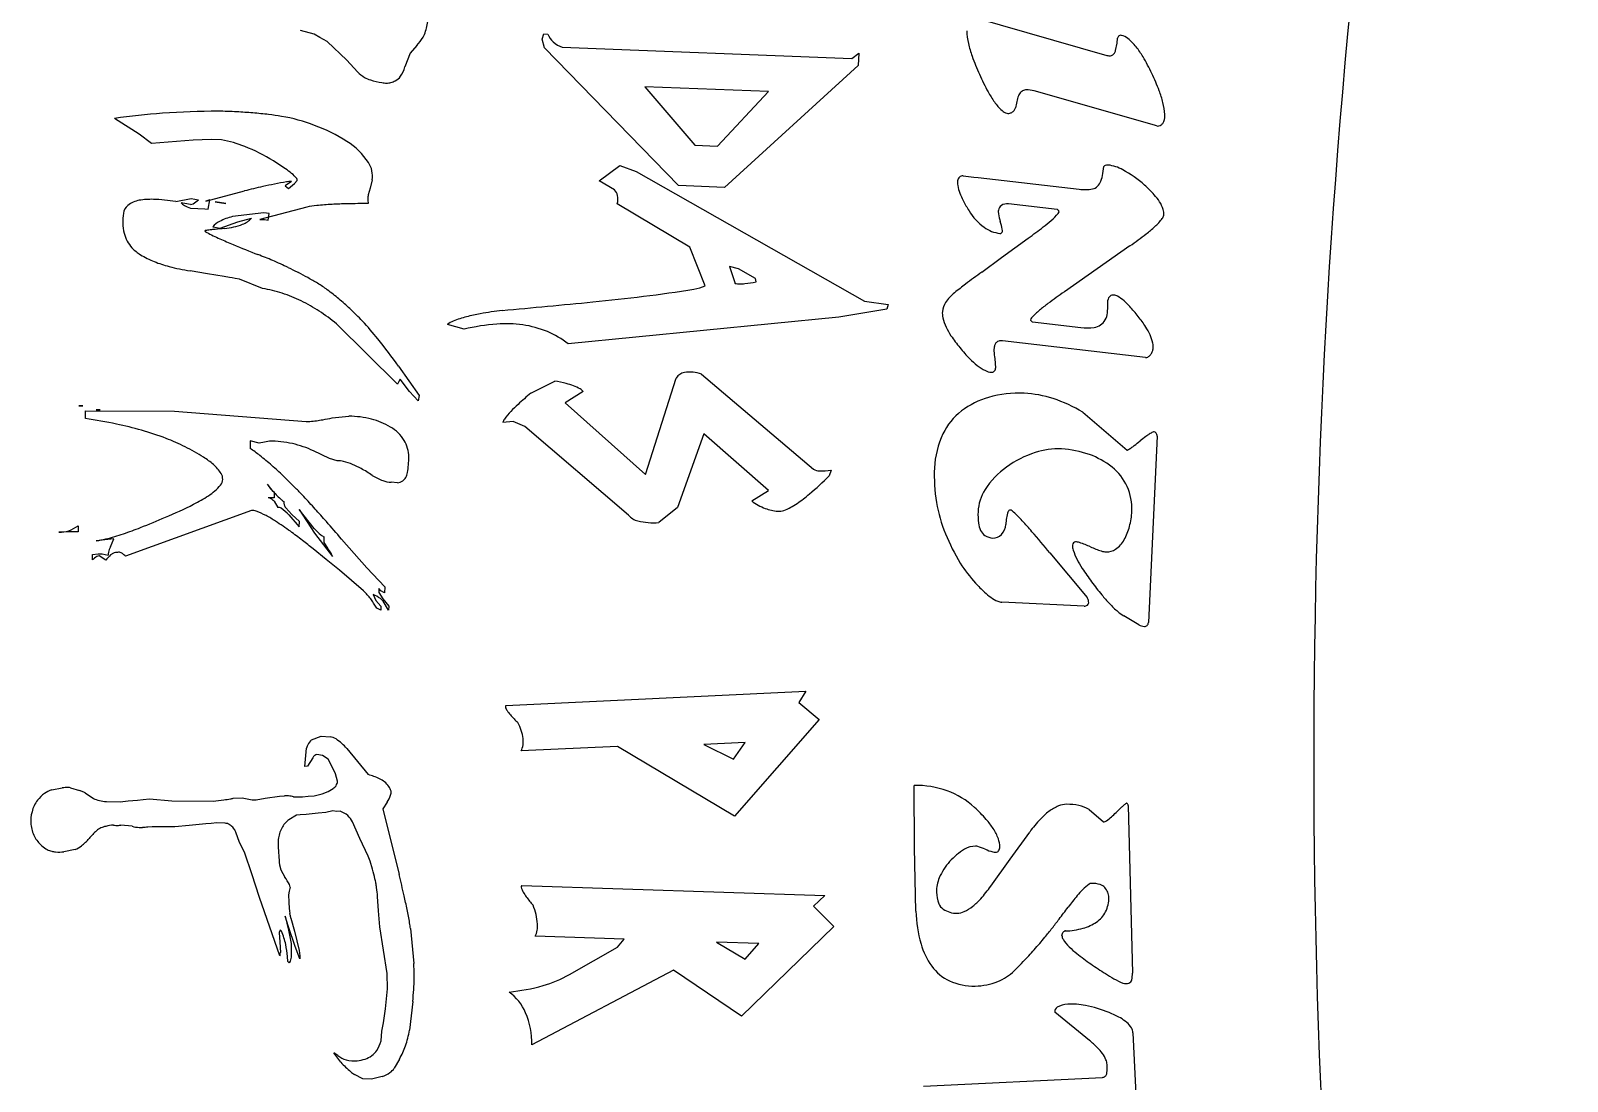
# Model space of a CAD drawing. Extents: x 7.4 to 31.4, y 13.7 to 28.6.
# Drawn here: x 26.707 to 31.445, y 18.783 to 22.021 of the extents above; entities that cross this region are included whole.
import ezdxf

# ---------------------------------------------------------------- set-up
doc = ezdxf.new("R2010")
doc.units = 0
doc.header["$MEASUREMENT"] = 0
doc.layers.add('APS_GEOMETRY', color=7, linetype='Continuous')

msp = doc.modelspace()

# ---------------------------------------------------------------- linework, layer by layer
at = {"layer": 'APS_GEOMETRY'}
for p, q in [((29.614107, 22.062669), (30.025211, 21.945287)), ((27.580209, 22.010719), (27.538262, 22.021926)), ((27.59861, 21.999882), (27.580209, 22.010719)), ((27.620309, 21.988165), (27.59861, 21.999882)), ((27.681729, 21.930311), (27.620309, 21.988165)), ((28.283641, 21.99477), (28.288325, 22.011365)), ((28.290675, 21.968986), (28.283641, 21.99477)), ((28.288325, 22.011365), (28.301058, 22.010862)), ((30.056205, 21.982424), (30.057687, 21.998352)), ((27.876652, 21.951652), (27.860715, 21.909729)), ((27.897297, 21.97574), (27.876652, 21.951652)), ((28.704103, 21.543857), (28.290675, 21.968986)), ((28.345788, 21.970832), (29.238449, 21.935511)), ((29.238449, 21.935511), (29.259914, 21.952114)), ((29.259914, 21.952114), (29.258403, 21.913914)), ((30.05189, 21.960152), (30.056205, 21.982424)), ((27.714675, 21.894274), (27.681729, 21.930311)), ((29.258403, 21.913914), (28.846178, 21.538235)), ((28.981368, 21.83359), (28.600714, 21.848652)), ((28.600714, 21.848652), (28.754659, 21.668045)), ((28.824357, 21.665287), (28.981368, 21.83359)), ((29.746056, 21.798125), (29.742954, 21.783682)), ((29.749158, 21.812569), (29.746056, 21.798125)), ((30.178674, 21.72774), (29.800716, 21.835659)), ((27.04088, 21.702252), (26.96539, 21.750551)), ((27.079106, 21.673984), (27.04088, 21.702252)), ((27.207059, 21.684005), (27.079106, 21.673984)), ((27.263068, 21.686287), (27.207059, 21.684005)), ((27.295212, 21.684455), (27.263068, 21.686287)), ((28.754659, 21.668045), (28.824357, 21.665287)), ((28.459135, 21.55856), (28.523346, 21.60598)), ((28.523346, 21.60598), (28.573076, 21.587104)), ((27.519982, 21.550474), (27.528418, 21.559465)), ((27.759499, 21.561637), (27.752967, 21.536046)), ((28.506966, 21.530464), (28.459135, 21.55856)), ((28.573076, 21.587104), (29.277847, 21.187357)), ((29.581952, 21.573635), (29.615066, 21.56981)), ((29.615066, 21.56981), (29.627725, 21.568347)), ((29.627725, 21.568347), (29.939412, 21.53234)), ((30.01218, 21.581307), (30.015637, 21.60267)), ((27.24667, 21.496017), (27.365453, 21.527366)), ((27.510569, 21.55668), (27.490854, 21.54257)), ((27.490854, 21.54257), (27.501216, 21.535086)), ((27.501216, 21.535086), (27.519982, 21.550474)), ((27.752967, 21.536046), (27.747178, 21.51497)), ((28.846178, 21.538235), (28.704103, 21.543857)), ((27.153655, 21.494429), (27.201595, 21.503927)), ((27.18169, 21.488654), (27.170401, 21.490512)), ((27.199751, 21.48568), (27.18169, 21.488654)), ((27.199021, 21.474206), (27.221969, 21.472747)), ((27.201595, 21.503927), (27.224172, 21.50021)), ((27.221969, 21.472747), (27.243974, 21.472602)), ((27.243974, 21.472602), (27.254133, 21.47093)), ((27.258884, 21.499785), (27.24667, 21.496017)), ((27.254133, 21.47093), (27.258884, 21.499785)), ((27.27534, 21.494105), (27.308076, 21.488715)), ((27.308076, 21.488715), (27.27534, 21.494105)), ((27.55786, 21.477735), (27.413496, 21.438895)), ((28.739358, 21.353567), (28.515149, 21.487749)), ((29.871707, 21.469929), (29.721377, 21.487296)), ((27.268346, 21.416416), (27.290923, 21.412699)), ((27.290923, 21.412699), (27.345088, 21.431842)), ((27.425114, 21.46017), (27.32922, 21.448132)), ((27.345088, 21.431842), (27.387533, 21.443169)), ((27.413496, 21.438895), (27.427413, 21.438922)), ((27.442046, 21.457382), (27.425114, 21.46017)), ((27.427413, 21.438922), (27.438701, 21.437064)), ((27.438701, 21.437064), (27.442046, 21.457382)), ((29.699902, 21.321737), (29.782622, 21.381796)), ((28.786625, 21.234355), (28.739358, 21.353567)), ((29.639069, 21.277203), (29.699902, 21.321737)), ((30.096176, 21.357938), (29.893824, 21.216119)), ((27.251516, 21.271941), (27.198462, 21.280676)), ((28.889233, 21.286992), (28.861472, 21.294807)), ((28.861472, 21.294807), (28.877421, 21.245028)), ((28.941402, 21.256979), (28.889233, 21.286992)), ((27.303442, 21.263392), (27.251516, 21.271941)), ((27.319245, 21.26079), (27.303442, 21.263392)), ((27.328275, 21.259304), (27.319245, 21.26079)), ((27.337306, 21.257817), (27.328275, 21.259304)), ((27.350852, 21.255587), (27.337306, 21.257817)), ((27.421414, 21.226433), (27.350852, 21.255587)), ((28.943377, 21.246668), (28.941402, 21.256979)), ((29.277847, 21.187357), (29.350116, 21.176768)), ((30.02808, 21.170933), (30.028383, 21.190682)), ((29.198624, 21.138588), (28.36363, 21.055909)), ((29.346118, 21.162565), (29.198624, 21.138588)), ((29.350116, 21.176768), (29.346118, 21.162565)), ((30.026801, 21.151297), (30.02808, 21.170933)), ((27.837717, 20.931118), (27.649292, 21.117611)), ((28.04322, 21.100811), (27.991572, 21.11535)), ((29.79608, 21.123545), (29.944458, 21.106404)), ((30.144487, 21.014052), (29.70326, 21.065024)), ((29.679148, 21.010436), (29.681622, 20.980475)), ((27.841127, 20.987042), (27.903934, 20.896702)), ((27.846172, 20.947262), (27.841473, 20.939848)), ((27.874603, 20.908687), (27.846172, 20.947262)), ((28.602318, 20.653282), (28.69697, 20.950593)), ((28.774829, 20.962678), (29.120279, 20.669428)), ((27.841473, 20.939848), (27.837717, 20.931118)), ((27.901146, 20.87977), (27.874603, 20.908687)), ((27.903934, 20.896702), (27.901146, 20.87977)), ((28.248618, 20.903977), (28.322403, 20.941121)), ((28.410063, 20.909044), (28.354536, 20.874312)), ((26.867564, 20.864601), (26.85498, 20.864668)), ((26.85498, 20.864668), (26.867564, 20.864601)), ((26.875364, 20.825662), (26.875492, 20.849686)), ((26.875492, 20.849686), (27.150051, 20.848216)), ((26.92127, 20.852873), (26.908686, 20.85294)), ((26.908686, 20.85294), (26.92127, 20.852873)), ((27.150051, 20.848216), (27.55601, 20.816299)), ((28.354536, 20.874312), (28.602318, 20.653282)), ((27.63615, 20.82731), (27.687661, 20.832754)), ((28.194404, 20.816793), (28.162681, 20.813735)), ((28.229878, 20.801523), (28.194404, 20.816793)), ((28.549475, 20.527746), (28.229878, 20.801523)), ((29.950883, 20.84481), (30.087127, 20.728306)), ((27.382942, 20.756591), (27.382819, 20.733712)), ((27.411505, 20.749574), (27.382942, 20.756591)), ((27.427539, 20.752921), (27.411505, 20.749574)), ((27.44243, 20.756273), (27.427539, 20.752921)), ((28.782065, 20.778287), (28.700469, 20.551487)), ((28.981234, 20.6041), (28.782065, 20.778287)), ((30.179623, 20.771228), (30.152951, 20.196992)), ((27.627475, 20.702657), (27.578406, 20.7258)), ((27.651462, 20.695665), (27.627475, 20.702657)), ((29.174533, 20.666617), (29.168907, 20.648776)), ((27.454181, 20.600622), (27.437143, 20.623594)), ((27.837572, 20.627171), (27.818136, 20.629563)), ((27.457509, 20.581156), (27.439205, 20.581254)), ((27.457454, 20.57086), (27.468789, 20.551351)), ((27.457607, 20.59946), (27.457509, 20.581156)), ((28.929864, 20.571839), (28.981234, 20.6041)), ((27.387517, 20.542634), (26.998937, 20.40171)), ((27.512145, 20.529382), (27.492807, 20.550078)), ((27.502987, 20.528287), (27.534823, 20.491508)), ((27.534914, 20.508668), (27.512145, 20.529382)), ((27.533966, 20.545282), (27.581622, 20.471809)), ((27.580558, 20.486687), (27.533966, 20.545282)), ((28.700469, 20.551487), (28.642978, 20.504768)), ((26.82773, 20.475845), (26.793404, 20.474884)), ((26.852904, 20.476854), (26.82773, 20.475845)), ((26.853002, 20.495158), (26.852904, 20.476854)), ((27.534823, 20.491508), (27.534914, 20.508668)), ((27.581622, 20.471809), (27.637298, 20.400582)), ((26.962611, 20.45453), (26.908813, 20.449098)), ((26.952187, 20.430615), (26.962611, 20.45453)), ((27.618086, 20.391246), (27.577933, 20.42378)), ((27.611213, 20.44305), (27.611311, 20.461354)), ((27.622561, 20.425829), (27.611213, 20.44305)), ((27.665042, 20.454202), (27.743506, 20.365692)), ((26.897054, 20.389671), (26.897146, 20.406831)), ((26.897146, 20.406831), (26.914318, 20.409028)), ((26.914318, 20.409028), (26.926902, 20.40896)), ((26.938238, 20.389451), (26.917714, 20.402145)), ((26.926902, 20.40896), (26.945182, 20.404286)), ((27.658808, 20.358137), (27.618086, 20.391246)), ((29.849121, 20.411782), (29.963703, 20.273658)), ((27.732831, 20.29482), (27.658808, 20.358137)), ((27.743506, 20.365692), (27.798106, 20.307055)), ((27.762513, 20.283221), (27.770423, 20.264874)), ((27.779771, 20.301433), (27.779704, 20.288849)), ((27.779704, 20.288849), (27.792184, 20.269333)), ((27.786598, 20.294532), (27.779771, 20.301433)), ((27.798008, 20.288751), (27.786598, 20.294532)), ((27.798106, 20.307055), (27.798008, 20.288751)), ((27.773727, 20.240832), (27.763516, 20.256903)), ((27.770423, 20.264874), (27.786347, 20.247628)), ((27.78628, 20.235044), (27.773727, 20.240832)), ((27.786347, 20.247628), (27.78628, 20.235044)), ((27.792184, 20.269333), (27.810371, 20.2475)), ((27.810304, 20.234916), (27.793291, 20.262463)), ((27.810371, 20.2475), (27.810304, 20.234916)), ((29.954619, 20.24752), (29.701366, 20.259283)), ((30.123967, 20.189484), (30.076854, 20.217249)), ((28.171761, 19.940834), (29.096248, 19.98524)), ((29.096248, 19.98524), (29.07508, 19.95065)), ((29.07508, 19.95065), (29.138043, 19.897943)), ((29.138043, 19.897943), (28.877053, 19.600034)), ((27.552114, 19.753215), (27.557103, 19.809885)), ((27.571949, 19.835202), (27.601917, 19.8464)), ((27.601917, 19.8464), (27.629682, 19.844426)), ((27.68139, 19.807942), (27.747544, 19.728007)), ((28.516222, 19.815029), (28.218778, 19.800742)), ((28.877053, 19.600034), (28.516222, 19.815029)), ((28.909116, 19.827186), (28.781863, 19.820402)), ((28.781863, 19.820402), (28.874013, 19.77514)), ((28.874013, 19.77514), (28.909116, 19.827186)), ((27.576081, 19.779287), (27.560086, 19.753968)), ((27.606377, 19.787014), (27.588857, 19.790009)), ((27.623522, 19.775813), (27.606377, 19.787014)), ((27.634595, 19.755906), (27.623522, 19.775813)), ((27.560086, 19.753968), (27.552114, 19.753215)), ((27.646212, 19.730233), (27.634595, 19.755906)), ((27.652948, 19.707582), (27.646212, 19.730233)), ((26.771937, 19.68068), (26.803558, 19.687114)), ((26.828863, 19.687241), (26.857288, 19.67865)), ((26.874095, 19.671225), (26.899842, 19.654499)), ((27.473389, 19.661896), (27.489459, 19.662264)), ((27.562606, 19.661129), (27.580705, 19.662838)), ((27.580705, 19.662838), (27.605289, 19.6685)), ((27.605289, 19.6685), (27.623986, 19.675849)), ((27.623986, 19.675849), (27.639093, 19.685087)), ((29.431511, 19.501853), (29.430681, 19.694493)), ((26.939886, 19.644743), (26.98252, 19.644263)), ((26.98252, 19.644263), (27.007613, 19.646633)), ((27.007613, 19.646633), (27.036122, 19.649325)), ((27.036122, 19.649325), (27.053242, 19.650942)), ((27.053242, 19.650942), (27.072621, 19.652772)), ((27.072621, 19.652772), (27.142248, 19.646708)), ((27.142248, 19.646708), (27.268893, 19.646029)), ((27.268893, 19.646029), (27.301868, 19.650293)), ((27.331301, 19.655371), (27.358779, 19.656817)), ((27.358779, 19.656817), (27.389305, 19.650507)), ((27.389305, 19.650507), (27.401959, 19.650553)), ((27.401959, 19.650553), (27.429114, 19.655416)), ((27.429114, 19.655416), (27.473389, 19.661896)), ((27.517119, 19.659508), (27.544508, 19.65942)), ((27.544508, 19.65942), (27.562606, 19.661129)), ((27.638061, 19.616546), (27.616637, 19.611075)), ((27.649827, 19.61421), (27.638061, 19.616546)), ((27.66127, 19.61529), (27.649827, 19.61421)), ((27.806155, 19.642763), (27.792038, 19.621895)), ((27.792038, 19.621895), (27.842864, 19.419857)), ((29.969993, 19.620341), (30.014265, 19.582117)), ((30.09078, 19.633157), (30.103578, 19.115454)), ((27.019626, 19.568479), (26.984759, 19.572081)), ((27.195424, 19.571293), (27.150952, 19.567093)), ((27.246766, 19.576142), (27.195424, 19.571293)), ((27.262729, 19.57765), (27.246766, 19.576142)), ((27.280987, 19.579374), (27.262729, 19.57765)), ((27.306402, 19.578327), (27.280987, 19.579374)), ((27.526269, 19.60254), (27.502169, 19.588719)), ((27.537129, 19.603566), (27.526269, 19.60254)), ((27.556006, 19.605349), (27.537129, 19.603566)), ((27.592613, 19.608806), (27.556006, 19.605349)), ((27.616637, 19.611075), (27.592613, 19.608806)), ((27.721155, 19.531191), (27.699027, 19.582031)), ((27.054195, 19.564849), (27.051059, 19.564553)), ((27.059049, 19.565308), (27.054195, 19.564849)), ((27.063609, 19.565739), (27.059049, 19.565308)), ((27.068178, 19.56617), (27.063609, 19.565739)), ((27.080725, 19.567355), (27.068178, 19.56617)), ((27.150952, 19.567093), (27.080725, 19.567355)), ((27.349742, 19.521518), (27.340434, 19.547069)), ((27.366977, 19.485226), (27.349742, 19.521518)), ((27.747132, 19.476099), (27.721155, 19.531191)), ((29.726396, 19.467244), (29.787096, 19.550945)), ((26.843413, 19.49668), (26.808375, 19.489923)), ((27.38795, 19.421708), (27.366977, 19.485226)), ((27.753215, 19.46055), (27.747132, 19.476099)), ((29.436319, 19.307346), (29.431511, 19.501853)), ((27.473909, 19.449738), (27.4777, 19.433937)), ((27.4777, 19.433937), (27.490114, 19.412001)), ((27.760159, 19.43589), (27.753215, 19.46055)), ((29.667155, 19.384317), (29.726396, 19.467244)), ((27.412044, 19.349292), (27.38795, 19.421708)), ((27.506808, 19.381242), (27.503442, 19.368212)), ((28.220613, 19.385821), (29.15505, 19.35506)), ((27.475099, 19.169092), (27.412044, 19.349292)), ((27.503442, 19.368212), (27.500998, 19.357585)), ((27.500998, 19.357585), (27.502023, 19.334574)), ((27.502023, 19.334574), (27.50386, 19.315123)), ((27.7792, 19.30766), (27.776139, 19.35224)), ((29.15505, 19.35506), (29.120431, 19.322647)), ((27.501857, 19.258951), (27.491477, 19.291295)), ((27.491477, 19.291295), (27.501615, 19.248587)), ((27.50386, 19.315123), (27.504536, 19.307965)), ((27.504536, 19.307965), (27.505266, 19.300228)), ((27.508949, 19.285566), (27.519676, 19.244996)), ((27.782693, 19.258507), (27.7792, 19.30766)), ((29.120431, 19.322647), (29.182774, 19.259528)), ((27.475667, 19.248434), (27.472878, 19.241276)), ((27.472878, 19.241276), (27.474536, 19.211556)), ((27.501615, 19.248587), (27.509243, 19.20679)), ((27.522331, 19.197684), (27.501857, 19.258951)), ((27.519676, 19.244996), (27.534519, 19.185172)), ((27.794036, 19.187077), (27.782693, 19.258507)), ((27.877434, 19.253055), (27.887546, 19.145995)), ((29.182774, 19.259528), (28.898561, 18.983686)), ((29.886412, 19.231972), (29.889141, 19.240886)), ((27.474536, 19.211556), (27.476409, 19.179558)), ((27.509243, 19.20679), (27.509468, 19.165444)), ((27.536897, 19.159991), (27.522331, 19.197684)), ((28.536603, 19.220405), (28.262439, 19.22943)), ((28.367929, 19.111208), (28.515677, 19.196265)), ((28.515677, 19.196265), (28.536603, 19.220405)), ((28.951558, 19.207416), (28.821492, 19.211027)), ((28.821492, 19.211027), (28.909683, 19.158465)), ((28.909683, 19.158465), (28.951558, 19.207416)), ((27.499742, 19.151885), (27.498344, 19.166691)), ((27.503803, 19.147672), (27.499742, 19.151885)), ((27.507021, 19.152573), (27.503803, 19.147672)), ((27.509468, 19.165444), (27.507021, 19.152573)), ((27.534519, 19.185172), (27.536031, 19.169156)), ((27.536031, 19.169156), (27.536897, 19.159991)), ((27.805488, 19.114491), (27.794036, 19.187077)), ((27.806486, 19.067418), (27.805488, 19.114491)), ((28.688492, 19.125484), (28.251428, 18.894937)), ((28.898561, 18.983686), (28.688492, 19.125484)), ((27.800806, 19.005889), (27.806486, 19.067418)), ((27.794542, 18.962709), (27.800806, 19.005889)), ((27.884726, 19.02852), (27.874535, 18.940226)), ((27.78894, 18.936864), (27.794542, 18.962709)), ((29.971298, 18.908614), (29.864071, 18.995873)), ((27.787186, 18.906768), (27.78894, 18.936864)), ((30.105273, 18.931862), (30.135475, 18.311557)), ((27.662569, 18.840919), (27.641281, 18.869934)), ((27.843541, 18.851116), (27.82765, 18.823186)), ((27.731123, 18.789938), (27.705486, 18.803604)), ((27.757855, 18.789015), (27.731123, 18.789938)), ((27.790739, 18.796718), (27.757855, 18.789015)), ((29.459106, 18.767585), (30.011535, 18.794482))]:
    msp.add_line(p, q, dxfattribs=at)
for centre, radius, start, end in [((54.662708, 19.773593), 24, 167.100475, 194.664928), ((27.636662, 22.096289), 0.29779, 345.042287, 353.101391), ((27.771459, 22.090775), 0.170494, 317.567855, 328.220877), ((27.858014, 22.037153), 0.068675, 328.220877, 345.042287), ((28.359994, 22.033591), 0.063167, 201.089648, 228.174415), ((28.367232, 22.041679), 0.074021, 228.174415, 253.159867), ((29.802494, 22.028255), 0.209668, 181.933684, 192.83959), ((30.070691, 21.994639), 0.013523, 124.258788, 164.064359), ((30.067982, 21.998616), 0.008711, 74.064359, 124.258788), ((30.055061, 21.953362), 0.055774, 51.670884, 74.064359), ((29.992034, 21.873639), 0.157401, 38.39577, 51.670884), ((29.926811, 22.056589), 0.337173, 192.83959, 199.720498), ((30.314928, 22.195712), 0.749471, 199.720498, 204.334215), ((30.034172, 21.976671), 0.032639, 254.064359, 273.545798), ((30.035369, 21.957354), 0.013285, 273.545798, 304.302845), ((30.032287, 21.961873), 0.018754, 304.302845, 326.735826), ((30.021823, 21.968737), 0.031269, 326.735826, 344.064359), ((29.905128, 21.804769), 0.268287, 30.425794, 38.39577), ((29.578607, 21.613003), 0.646956, 25.29583, 30.425794), ((27.800902, 21.981289), 0.122501, 225.260636, 237.92018), ((27.773053, 21.933148), 0.090736, 324.650694, 345.042287), ((29.474809, 21.563947), 0.761763, 20.934257, 25.29583), ((27.771528, 21.934426), 0.067194, 237.92018, 255.042287), ((27.89211, 22.385778), 0.534375, 255.042287, 258.948312), ((27.804884, 21.93919), 0.079349, 258.948312, 269.096106), ((27.804425, 21.910061), 0.050216, 269.096106, 284.823937), ((27.803644, 21.91301), 0.053266, 284.823937, 300.092066), ((27.813516, 21.904447), 0.041127, 294.163546, 324.650694), ((30.403522, 22.235777), 0.846703, 204.334215, 208.41991), ((29.933008, 21.98116), 0.311714, 208.41991, 215.156056), ((29.810793, 21.895087), 0.162232, 215.156056, 227.7551), ((29.796976, 21.798915), 0.04973, 145.629411, 164.064359), ((29.781215, 21.809695), 0.030634, 122.077147, 145.629411), ((29.77667, 21.816947), 0.022076, 90.009755, 122.077147), ((29.776681, 21.751483), 0.08754, 74.064359, 90.009755), ((29.88156, 21.719549), 0.326264, 14.267597, 20.934257), ((30.009271, 21.752025), 0.194489, 3.263207, 14.267597), ((27.249587, 19.848118), 1.923543, 94.066967, 98.496355), ((27.294352, 19.218518), 2.554733, 90.223748, 94.066967), ((27.225759, 19.493223), 2.280761, 87.062969, 88.527299), ((27.259914, 20.158943), 1.614165, 85.322326, 87.062969), ((27.282414, 20.433922), 1.338268, 83.223362, 85.322326), ((27.335216, 20.878279), 0.890785, 80.650584, 83.223362), ((27.394892, 21.240738), 0.523446, 69.039352, 80.650584), ((29.727079, 21.802909), 0.037713, 227.7551, 254.064359), ((29.720538, 21.780001), 0.01389, 254.064359, 280.732091), ((29.717777, 21.794566), 0.028714, 280.732091, 299.192538), ((29.720393, 21.789884), 0.023351, 299.192538, 321.774337), ((29.719916, 21.79026), 0.023959, 321.774337, 344.064359), ((30.13925, 21.759436), 0.0643, 344.064359, 3.263207), ((27.375839, 21.191002), 0.576706, 57.979028, 69.039352), ((30.182104, 21.739754), 0.012494, 254.064359, 283.313186), ((30.180202, 21.747792), 0.020754, 283.313186, 305.907133), ((30.173701, 21.756771), 0.031839, 305.907133, 321.132259), ((30.187482, 21.745664), 0.01414, 321.132259, 344.064359), ((27.240225, 21.350474), 0.338477, 68.043733, 80.650584), ((27.143631, 21.110868), 0.59682, 58.558046, 68.043733), ((27.5664, 21.495398), 0.217583, 33.349348, 58.023149), ((26.946752, 20.803384), 0.961885, 55.454852, 58.106722), ((27.68555, 21.573812), 0.074944, 350.650584, 33.349348), ((30.021527, 21.599921), 0.0065, 108.185345, 154.975256), ((30.026448, 21.584939), 0.022269, 83.410204, 108.185345), ((30.015036, 21.486152), 0.121713, 61.077916, 83.410204), ((27.336795, 21.369944), 0.274045, 50.485497, 55.454852), ((27.44388, 21.499782), 0.105744, 38.242824, 50.485497), ((27.521131, 21.560665), 0.007386, 350.650584, 38.242824), ((29.612605, 21.553077), 0.048502, 173.410204, 190.668051), ((29.581397, 21.556682), 0.017086, 130.541283, 173.410204), ((29.581096, 21.557034), 0.016623, 87.049359, 130.541283), ((29.957332, 21.576933), 0.052556, 317.758892, 338.127134), ((29.919874, 21.591971), 0.092919, 338.127134, 353.410204), ((29.89461, 21.268199), 0.370723, 48.33645, 61.077916), ((28.277505, 17.772733), 3.86382, 102.787382, 103.653485), ((27.765617, 20.028116), 1.551077, 101.420385, 102.787382), ((27.627962, 20.709557), 0.855872, 98.945761, 101.420385), ((27.519136, 21.400896), 0.156019, 93.147791, 98.945761), ((27.818646, 21.503204), 0.07243, 170.650584, 180.516391), ((28.485777, 21.507798), 0.031028, 10.843741, 46.928814), ((28.460872, 21.503027), 0.056386, 344.27869, 10.843741), ((29.698717, 21.569298), 0.136128, 190.668051, 200.944229), ((29.777498, 21.599452), 0.220483, 200.944229, 207.373524), ((29.956715, 21.682116), 0.150772, 263.410204, 279.256961), ((29.976729, 21.55932), 0.026355, 279.256961, 317.758892), ((29.8816, 21.253579), 0.390293, 42.157222, 48.33645), ((30.050038, 21.406081), 0.163075, 32.591234, 42.157222), ((27.031402, 21.451949), 0.03957, 129.318372, 170.650584), ((27.053676, 21.424753), 0.074723, 99.55516, 129.318372), ((27.077107, 21.28556), 0.215875, 87.956343, 99.55516), ((27.065441, 20.958638), 0.543004, 80.650584, 87.956343), ((27.200061, 21.516972), 0.039747, 221.736935, 240.327447), ((27.229922, 21.569383), 0.100067, 240.327447, 252.012837), ((27.200043, 21.499398), 0.013721, 268.780686, 300.751491), ((27.15157, 21.580869), 0.108521, 300.751491, 311.990776), ((27.63197, 21.061289), 0.422988, 95.905703, 100.090619), ((27.690971, 20.490907), 0.996414, 93.179392, 95.905703), ((27.714685, 20.063995), 1.423984, 91.270239, 93.179392), ((27.741101, 18.872651), 2.615621, 89.86161, 91.270239), ((27.842165, 21.503416), 0.095951, 180.516391, 189.085533), ((30.018841, 21.72441), 0.492257, 207.373524, 211.675112), ((29.752597, 21.560135), 0.179411, 211.675112, 233.837014), ((29.731907, 21.463328), 0.041708, 173.410204, 189.3556), ((29.709795, 21.465882), 0.019448, 121.82826, 173.410204), ((29.717474, 21.45351), 0.03401, 83.410204, 121.82826), ((29.871202, 21.465563), 0.004395, 47.872527, 83.410204), ((29.859621, 21.452758), 0.02166, 32.070013, 47.872527), ((29.866567, 21.465577), 0.011485, 318.537076, 353.410204), ((30.104821, 21.441104), 0.098054, 17.123799, 32.591234), ((30.158332, 21.45759), 0.042061, 353.410204, 17.123799), ((27.142472, 21.433662), 0.152135, 170.650584, 194.006149), ((27.318887, 21.375351), 0.065121, 117.520481, 140.905703), ((27.369127, 21.278926), 0.173849, 103.270449, 117.520481), ((27.285774, 21.619246), 0.208444, 275.19964, 290.818878), ((27.334052, 21.492277), 0.072607, 290.818878, 317.440503), ((29.706767, 21.497431), 0.101744, 233.837014, 263.410204), ((29.873245, 21.486614), 0.184952, 189.3556, 196.90877), ((29.431569, 21.352348), 0.276681, 11.845153, 16.90877), ((28.669291, 22.919347), 1.898307, 305.908034, 307.652299), ((29.484554, 21.862703), 0.56371, 307.652299, 310.853461), ((29.70303, 21.610073), 0.229713, 310.853461, 318.537076), ((29.876683, 21.741893), 0.439323, 307.794145, 312.374859), ((30.040093, 21.562778), 0.196867, 312.374859, 322.338546), ((30.179557, 21.455138), 0.020695, 322.338546, 353.410204), ((27.095675, 21.421989), 0.103904, 194.006149, 222.360421), ((27.245199, 21.40161), 0.003394, 99.585241, 126.74807), ((27.259649, 21.418839), 0.021958, 221.361177, 242.215635), ((27.29729, 21.093144), 0.316227, 96.797013, 99.585241), ((27.572616, 22.012827), 0.693352, 242.215635, 245.907021), ((27.360023, 20.566817), 0.84628, 95.74885, 96.797013), ((27.58401, 18.341957), 3.082387, 95.19964, 95.74885), ((27.982203, 22.928772), 1.696705, 245.907021, 247.424782), ((29.695871, 21.403114), 0.0068, 263.410204, 308.602687), ((29.695802, 21.403201), 0.006911, 308.602687, 353.410204), ((29.681765, 21.404823), 0.021042, 353.410204, 11.845153), ((29.310162, 22.472402), 1.363763, 305.19472, 307.794145), ((27.115935, 21.444971), 0.1344, 223.780686, 238.171149), ((27.186559, 21.558748), 0.268314, 238.171149, 248.342568), ((29.529239, 26.649823), 5.726536, 247.424782, 248.250917), ((27.079253, 20.436092), 0.953077, 66.928287, 69.866286), ((27.229744, 21.667503), 0.38533, 248.342568, 255.495), ((27.318868, 22.011994), 0.741163, 255.495, 260.650584), ((27.02262, 20.303135), 1.097593, 64.190569, 66.928287), ((29.468843, 25.247419), 4.418798, 243.547855, 243.95134), ((27.572952, 21.36863), 0.101459, 243.95134, 246.61434), ((26.971116, 20.209697), 1.204699, 60.667477, 62.215635), ((32.29684, 17.671286), 4.479552, 126.39238, 127.185035), ((27.352662, 20.80885), 0.423205, 72.193265, 80.650584), ((26.901887, 20.086498), 1.346017, 59.202847, 60.667477), ((27.363861, 20.871752), 0.434996, 53.725752, 58.515092), ((28.722037, 21.402236), 0.179877, 279.508935, 291.043071), ((28.879489, 21.244446), 0.002149, 164.27869, 253.669183), ((28.891437, 21.285223), 0.044641, 253.669183, 271.424241), ((28.888195, 21.415638), 0.175096, 271.424241, 276.81194), ((28.816331, 22.017241), 0.780976, 276.81194, 279.362284), ((30.901449, 19.510643), 2.170797, 127.185035, 128.323699), ((27.348467, 20.79579), 0.436923, 63.870009, 72.193265), ((27.307826, 20.71294), 0.529204, 56.981288, 63.870009), ((27.223594, 20.680621), 0.672074, 49.873053, 53.725752), ((27.124779, 20.563387), 0.825398, 46.733153, 49.873053), ((26.018196, 45.473925), 24.409097, 275.035462, 275.692862), ((27.672664, 28.877378), 7.730288, 275.692862, 276.861048), ((28.189708, 24.580261), 3.402177, 276.861048, 279.508935), ((29.58222, 21.148251), 0.064775, 147.141488, 173.410204), ((29.632937, 21.115493), 0.125151, 128.323699, 147.141488), ((30.177954, 20.726949), 0.563317, 126.43527, 129.879005), ((30.963517, 19.662809), 1.886004, 124.553403, 126.43527), ((30.046694, 21.188567), 0.018432, 130.046781, 173.410204), ((30.045165, 21.190385), 0.016057, 83.410204, 130.046781), ((30.043699, 21.177691), 0.028835, 59.848659, 83.410204), ((29.996808, 21.096967), 0.12219, 48.46454, 59.848659), ((29.926314, 21.017387), 0.228503, 42.244669, 48.46454), ((27.28631, 20.679832), 0.568688, 50.336291, 56.981288), ((26.861441, 20.283614), 1.209611, 44.139528, 46.733153), ((28.130585, 20.829108), 0.320453, 104.487605, 112.206701), ((28.193306, 20.586365), 0.571168, 100.114631, 104.487605), ((28.340298, 19.762375), 1.408167, 97.329991, 100.114631), ((29.574498, 21.149143), 0.057002, 173.410204, 193.074257), ((29.652401, 21.167234), 0.136978, 193.074257, 205.722837), ((29.802539, 21.127745), 0.012813, 138.075271, 173.410204), ((29.964928, 20.981915), 0.23107, 129.879005, 138.075271), ((29.969661, 21.157898), 0.05752, 330.384712, 353.410204), ((29.650657, 20.767045), 0.600871, 38.410204, 42.244669), ((29.801073, 20.886307), 0.408912, 32.787804, 38.410204), ((26.95188, 20.40851), 1.058065, 38.772714, 42.696353), ((28.037412, 21.057344), 0.073932, 112.206701, 128.318173), ((28.189611, 20.506562), 0.612015, 94.275406, 103.839044), ((28.171822, 20.744513), 0.3734, 82.022459, 94.275406), ((28.180793, 20.808522), 0.308766, 67.357936, 82.022459), ((28.194315, 20.840939), 0.273642, 51.775161, 67.357936), ((29.725768, 21.20258), 0.218415, 205.722837, 213.803178), ((29.808166, 21.140716), 0.02166, 212.070013, 227.872527), ((29.796585, 21.127911), 0.004395, 227.872527, 263.410204), ((29.964327, 21.278398), 0.173138, 263.410204, 277.22523), ((29.98057, 21.150272), 0.043987, 277.22523, 304.83387), ((29.97893, 21.152629), 0.046858, 304.83387, 330.384712), ((29.984589, 21.004519), 0.190618, 24.549177, 32.787804), ((30.045647, 21.032408), 0.123492, 12.044789, 24.549177), ((26.015301, 19.656215), 2.259368, 36.087948, 38.772714), ((29.948958, 21.35201), 0.48701, 213.803178, 219.21201), ((29.976737, 21.374676), 0.522862, 219.21201, 224.252571), ((29.730958, 21.037095), 0.054304, 173.410204, 183.715051), ((29.711953, 21.03929), 0.035173, 156.419381, 173.410204), ((29.700574, 21.044257), 0.022757, 135.252978, 156.419381), ((29.695001, 21.049781), 0.01491, 104.135763, 135.252978), ((29.699455, 21.032092), 0.033151, 83.410204, 104.135763), ((30.135472, 21.04378), 0.032021, 336.307475, 353.410204), ((30.111774, 21.046518), 0.055877, 353.410204, 12.044789), ((29.7678, 21.17112), 0.231161, 224.252571, 231.836458), ((29.713077, 21.101488), 0.142599, 231.836458, 243.915012), ((29.984993, 21.053589), 0.308874, 183.715051, 188.031078), ((30.145861, 21.025946), 0.011973, 263.410204, 297.569899), ((30.139938, 21.03729), 0.02477, 297.569899, 321.13456), ((30.127597, 21.047236), 0.04062, 321.13456, 336.307475), ((28.727904, 20.931759), 0.036217, 98.822353, 148.665123), ((28.738912, 20.860834), 0.107991, 70.574154, 98.822353), ((29.674588, 21.02287), 0.055065, 243.915012, 263.410204), ((29.6695, 20.978826), 0.010729, 263.410204, 312.661782), ((29.666355, 20.982239), 0.015369, 312.661782, 353.410204), ((29.090409, 19.908557), 1.303638, 130.219977, 132.522474), ((28.223598, 20.400219), 0.549852, 75.850578, 79.648126), ((28.303217, 20.716041), 0.224149, 69.901173, 75.850578), ((28.336463, 20.806895), 0.127403, 59.599184, 69.901173), ((28.383297, 20.886719), 0.034854, 39.831571, 59.599184), ((29.753724, 20.560544), 0.343224, 87.340632, 105.775581), ((29.753738, 20.56085), 0.342917, 72.085513, 87.340632), ((28.350984, 20.691492), 0.226308, 136.399427, 144.174417), ((28.520156, 20.530388), 0.459919, 132.522474, 136.399427), ((29.694766, 20.694998), 0.193937, 127.476118, 154.598269), ((29.727978, 20.651677), 0.248524, 105.775581, 127.476118), ((29.729462, 20.485753), 0.421841, 58.338933, 72.085513), ((26.632286, 19.186823), 1.656768, 78.210615, 81.563213), ((26.740937, 19.707388), 1.124985, 74.141796, 78.210615), ((27.556684, 20.942251), 0.125954, 269.693316, 274.887745), ((27.533832, 21.209479), 0.394158, 274.887745, 277.823418), ((27.503517, 21.430114), 0.616866, 277.823418, 279.701296), ((27.391221, 22.086979), 1.28326, 279.701296, 281.003248), ((27.686141, 20.548741), 0.284018, 75.477462, 89.693316), ((27.699019, 20.598458), 0.23266, 59.761804, 75.477462), ((27.756008, 20.696225), 0.119495, 31.280958, 59.761804), ((28.192357, 20.806005), 0.030667, 144.174417, 165.400535), ((26.797792, 19.907536), 0.916919, 69.157207, 74.141796), ((26.909074, 20.19983), 0.604158, 63.015478, 69.157207), ((27.440637, 20.421382), 0.334896, 77.368588, 89.693316), ((27.774713, 20.707589), 0.097609, 359.693316, 31.280958), ((29.767357, 20.660526), 0.274297, 154.598269, 177.340632), ((29.519681, 21.51164), 0.969284, 307.482169, 308.819179), ((30.513008, 20.277037), 0.615311, 126.713886, 128.819179), ((30.263754, 20.611267), 0.198374, 123.005634, 126.713886), ((30.204096, 20.703113), 0.088853, 114.876705, 123.005634), ((30.170034, 20.776572), 0.007881, 87.340632, 114.876705), ((30.170014, 20.776147), 0.008307, 34.909224, 87.340632), ((30.164006, 20.771953), 0.015634, 357.340632, 34.909224), ((26.856532, 20.09664), 0.719954, 57.865869, 63.015478), ((27.10739, 20.496014), 0.24833, 49.092021, 57.865869), ((27.066666, 20.269143), 0.56194, 51.902467, 55.763518), ((26.865599, 20.01269), 0.887817, 48.830909, 51.902467), ((27.447783, 20.453268), 0.302219, 64.391937, 77.368588), ((27.537894, 20.708857), 0.334431, 351.417423, 359.693316), ((29.907587, 20.405664), 0.331637, 108.200459, 125.399206), ((29.874668, 20.505786), 0.226242, 87.340632, 108.200459), ((29.871539, 20.438413), 0.293687, 70.233209, 87.340632), ((29.887525, 20.482897), 0.246419, 51.543476, 70.233209), ((30.087325, 20.732571), 0.00427, 267.340632, 298.980414), ((30.033883, 20.829062), 0.114573, 298.980414, 305.014225), ((29.936376, 20.968242), 0.28451, 305.014225, 307.482169), ((27.189122, 20.590341), 0.123519, 32.246043, 49.092021), ((26.728222, 19.855595), 1.096507, 46.342451, 48.830909), ((27.650988, 20.607129), 0.088537, 76.548448, 89.693316), ((27.629401, 20.516874), 0.181338, 67.373875, 76.548448), ((27.599289, 20.44463), 0.259606, 60.91351, 67.373875), ((27.485698, 20.240433), 0.493271, 56.227937, 60.91351), ((27.832995, 20.664319), 0.035988, 326.003248, 351.417423), ((29.140838, 20.707017), 0.042843, 241.324215, 267.034169), ((29.146522, 20.816725), 0.152699, 267.034169, 280.570026), ((29.994874, 20.649958), 0.502059, 177.340632, 189.483215), ((29.86068, 20.471671), 0.25066, 125.399206, 147.478715), ((29.940621, 20.549752), 0.161043, 24.206169, 51.543476), ((27.150434, 20.745056), 0.188663, 303.469155, 318.668204), ((27.271921, 20.638207), 0.026872, 318.668204, 359.693316), ((27.265055, 20.638244), 0.033739, 359.693316, 32.246043), ((27.487346, 20.643364), 0.053955, 201.494725, 220.29461), ((26.369626, 19.479788), 1.615951, 44.292653, 46.342451), ((27.841154, 20.770942), 0.145313, 236.003248, 250.253281), ((27.818556, 20.70799), 0.078428, 250.253281, 269.693316), ((27.830049, 20.668513), 0.042021, 280.312971, 303.980193), ((27.837936, 20.656811), 0.027909, 303.980193, 333.128265), ((28.250217, 21.594562), 1.318523, 310.576046, 314.16741), ((29.935517, 20.547458), 0.16664, 357.340632, 24.206169), ((27.00958, 20.958111), 0.444068, 296.653845, 303.469155), ((27.439148, 20.570585), 0.01067, 60.335562, 89.693316), ((27.399175, 20.500403), 0.091436, 50.403909, 60.335562), ((27.474209, 20.632226), 0.036732, 220.29461, 243.128265), ((27.909146, 21.031167), 0.626388, 223.420286, 226.738724), ((27.507069, 20.603915), 0.039694, 226.738724, 239.948435), ((27.522233, 20.569369), 0.035042, 179.693316, 196.082856), ((26.728818, 19.819259), 1.121815, 43.041011, 44.693316), ((25.444902, 18.620269), 2.878521, 42.009541, 43.041011), ((29.03733, 20.715115), 0.1791, 233.127892, 248.458445), ((28.951195, 20.737265), 0.210049, 291.725727, 304.383518), ((28.81921, 20.930143), 0.443763, 304.383518, 310.576046), ((29.943803, 20.641427), 0.450281, 189.483215, 202.307717), ((29.766067, 20.531996), 0.138452, 147.478715, 177.340632), ((26.106286, 22.884732), 2.572557, 291.407251, 293.254861), ((26.555508, 21.862748), 1.456269, 292.891906, 296.653845), ((27.38729, 20.500202), 0.042433, 70.062614, 89.693316), ((27.324137, 20.3261), 0.227634, 61.620829, 70.062614), ((27.226541, 20.145443), 0.432968, 57.123556, 61.620829), ((27.47134, 20.538232), 0.013365, 56.003248, 101.003248), ((27.405506, 20.440617), 0.131105, 41.967005, 56.003248), ((27.525629, 20.570348), 0.038576, 196.082856, 211.698699), ((24.453118, 17.726963), 4.213298, 41.304759, 42.009541), ((28.593078, 20.567054), 0.058706, 222.034169, 256.193864), ((29.016486, 20.662311), 0.122331, 248.458445, 267.034169), ((29.016001, 20.574627), 0.034976, 260.379744, 291.725727), ((29.823546, 20.529326), 0.195993, 177.340632, 187.566952), ((29.868532, 20.492038), 0.155204, 162.566082, 177.340632), ((29.72703, 20.536474), 0.006888, 87.340632, 162.566082), ((29.726942, 20.534582), 0.008782, 47.971315, 87.340632), ((29.406935, 20.179536), 0.486759, 42.784776, 47.971315), ((29.88143, 20.54997), 0.220785, 345.049018, 357.340632), ((26.7939, 20.56761), 0.092727, 269.693316, 288.786808), ((26.789354, 20.580975), 0.106844, 288.786808, 306.563213), ((26.758486, 21.162335), 0.730429, 284.282235, 288.68094), ((26.613969, 21.589759), 1.181624, 288.68094, 291.407251), ((26.838457, 19.545015), 1.147897, 54.361985, 57.123556), ((26.113874, 18.583378), 2.351794, 52.528841, 53.665942), ((27.717045, 20.607498), 0.182274, 221.513486, 230.519658), ((21.619484, 15.237138), 7.985395, 40.792822, 41.304759), ((28.627515, 20.707189), 0.203011, 256.193864, 274.368548), ((30.122442, 20.714721), 0.643371, 202.307717, 211.337091), ((29.717384, 20.515223), 0.088898, 187.566952, 202.775639), ((29.667275, 20.494184), 0.034552, 202.775639, 238.138066), ((29.674811, 20.492362), 0.035064, 267.340632, 316.109162), ((29.665338, 20.501476), 0.048209, 316.109162, 357.340632), ((28.810536, 19.627559), 1.299391, 40.809024, 42.784776), ((26.238799, 17.406988), 4.69715, 39.769895, 40.809024), ((29.911585, 20.541917), 0.189574, 331.779894, 345.049018), ((26.885871, 20.661933), 0.214068, 276.152132, 284.282235), ((27.076372, 20.379053), 0.134464, 157.45142, 165.100909), ((26.367394, 18.914116), 1.935068, 51.275261, 52.528841), ((27.619965, 20.489648), 0.029588, 230.519658, 252.994072), ((27.501092, 20.333422), 0.152624, 30.272543, 37.261908), ((29.675511, 20.507435), 0.050154, 238.138066, 267.340632), ((29.962147, 20.433093), 0.043129, 177.340632, 197.686793), ((29.931578, 20.434513), 0.012527, 137.905277, 177.340632), ((29.928084, 20.43767), 0.007818, 87.340632, 137.905277), ((29.926331, 20.399949), 0.04558, 71.400239, 87.340632), ((29.824063, 20.09606), 0.366215, 65.792502, 71.400239), ((30.103273, 20.717114), 0.314715, 245.792502, 252.311739), ((30.025181, 20.46219), 0.047713, 267.340632, 304.145124), ((30.005171, 20.491695), 0.083363, 304.145124, 331.779894), ((26.947893, 20.338286), 0.072284, 121.122881, 134.693316), ((26.91764, 20.388391), 0.013754, 89.693316, 121.122881), ((27.060621, 20.290466), 0.157403, 133.145158, 141.033508), ((26.982277, 20.404088), 0.037095, 165.100909, 179.693316), ((26.969455, 20.387734), 0.02409, 112.891906, 133.145158), ((26.974013, 20.37694), 0.035806, 99.155638, 112.891906), ((26.980292, 20.337982), 0.075268, 89.693316, 99.155638), ((26.967039, 20.373984), 0.041571, 57.687933, 70.823048), ((26.952764, 20.351414), 0.068277, 47.447489, 57.687933), ((27.589133, 20.384813), 0.050681, 18.128265, 30.272543), ((29.897306, 20.577636), 0.379783, 211.337091, 223.097801), ((30.093766, 20.475064), 0.181278, 197.686793, 207.571219), ((30.225569, 20.543885), 0.329967, 207.571219, 213.088536), ((30.025728, 20.473959), 0.059495, 252.311739, 267.340632), ((30.651595, 20.821487), 0.838455, 213.088536, 216.548896), ((27.49205, 20.056603), 0.338707, 38.982723, 44.693316), ((27.706785, 20.155086), 0.139729, 56.003248, 66.494725), ((30.004178, 20.677637), 0.526145, 223.097801, 227.380814), ((29.792039, 20.447093), 0.21285, 227.380814, 234.117006), ((30.811815, 20.940255), 1.037895, 216.548896, 219.34634), ((30.413999, 20.614108), 0.523474, 219.34634, 223.285765), ((27.702134, 20.226621), 0.068445, 26.258367, 38.982723), ((27.767933, 20.245754), 0.030368, 33.383383, 56.003248), ((29.73812, 20.37256), 0.120859, 234.117006, 245.748968), ((29.703007, 20.294617), 0.035373, 245.748968, 267.340632), ((29.955387, 20.264047), 0.016545, 267.340632, 305.497859), ((29.936092, 20.254887), 0.033387, 17.896677, 34.21053), ((29.959623, 20.258108), 0.009251, 305.497859, 357.340632), ((29.947773, 20.258659), 0.021113, 357.340632, 17.896677), ((30.287023, 20.494512), 0.349044, 223.285765, 229.170848), ((30.147385, 20.332906), 0.135466, 229.170848, 238.624063), ((30.142153, 20.222111), 0.037353, 240.864827, 254.146913), ((30.142289, 20.222592), 0.037852, 254.146913, 267.340632), ((30.141054, 20.196002), 0.011234, 267.340632, 314.519894), ((30.139465, 20.197618), 0.013501, 314.519894, 357.340632), ((28.173137, 19.938059), 0.003097, 116.379368, 194.059923), ((28.2061, 19.946314), 0.037078, 194.059923, 214.945725), ((28.287266, 20.003033), 0.136098, 214.945725, 221.683358), ((28.629007, 20.307335), 0.593686, 221.683358, 224.907853), ((28.098048, 19.823844), 0.127867, 6.680166, 30.224422), ((27.59125, 19.802391), 0.034959, 149.614261, 167.622902), ((27.648411, 19.768874), 0.101222, 139.059567, 149.614261), ((27.627112, 19.808278), 0.036239, 54.794041, 85.933013), ((27.536959, 19.680507), 0.192613, 41.422709, 54.794041), ((28.155928, 19.830623), 0.069592, 334.571401, 6.680166), ((27.597713, 19.768863), 0.024013, 130.005054, 154.272865), ((27.589985, 19.778072), 0.011991, 95.395335, 130.005054), ((27.673058, 19.475027), 0.263718, 65.650454, 73.593926), ((27.752181, 19.649861), 0.071813, 50.395335, 65.650454), ((26.80509, 19.591405), 0.096386, 125.700549, 143.3587), ((26.790884, 19.611174), 0.072042, 105.248018, 125.700549), ((26.82395, 19.471202), 0.216872, 90.288851, 95.395335), ((26.822965, 19.666721), 0.021351, 73.964168, 90.288851), ((26.845317, 19.625319), 0.054659, 66.162072, 77.348523), ((26.855449, 19.64825), 0.029589, 50.93755, 66.162072), ((27.495467, 19.598652), 0.063895, 84.309411, 95.395335), ((27.49174, 19.56125), 0.101482, 75.517992, 84.309411), ((27.626914, 19.706779), 0.024878, 299.312176, 328.370375), ((27.61882, 19.711764), 0.034384, 328.370375, 353.013046), ((27.751988, 19.649628), 0.072115, 35.376975, 50.395335), ((27.71907, 19.697201), 0.1027, 327.989979, 341.249793), ((27.769236, 19.661875), 0.050962, 17.490092, 35.376975), ((27.786686, 19.674249), 0.031295, 341.249793, 5.395335), ((29.437544, 19.41684), 0.277737, 70.010925, 91.416105), ((29.446068, 19.440272), 0.252803, 47.561867, 70.010925), ((26.815537, 19.584502), 0.10889, 143.724773, 164.516063), ((26.941959, 19.744691), 0.099541, 244.968849, 256.308165), ((26.947162, 19.766047), 0.121522, 256.308165, 266.567822), ((27.276689, 19.916888), 0.267781, 275.395335, 279.788781), ((27.312696, 19.708186), 0.055997, 279.788781, 289.405296), ((27.633829, 19.544193), 0.076209, 48.624755, 68.895153), ((29.284749, 19.263841), 0.491867, 41.520249, 47.561867), ((29.925616, 19.508687), 0.132161, 111.981351, 126.930032), ((29.902418, 19.566158), 0.070185, 91.416105, 111.981351), ((29.904463, 19.483404), 0.152964, 77.016893, 91.416105), ((29.912693, 19.519098), 0.116334, 60.491799, 77.016893), ((30.576025, 19.095432), 0.734186, 133.809462, 135.382888), ((30.219014, 19.467597), 0.21847, 130.924862, 133.809462), ((30.134413, 19.565177), 0.089322, 123.998873, 130.924862), ((30.086782, 19.635796), 0.004141, 91.416105, 123.998873), ((30.072881, 19.625437), 0.020016, 31.160986, 46.416105), ((30.085428, 19.633025), 0.005353, 1.416105, 31.160986), ((26.814664, 19.584744), 0.107985, 164.516063, 185.395335), ((26.809272, 19.584234), 0.102569, 185.395335, 207.222466), ((26.956858, 19.486275), 0.084252, 102.815113, 113.800489), ((26.979066, 19.388645), 0.184375, 95.395335, 102.815113), ((26.969004, 19.603615), 0.032243, 256.960386, 269.693592), ((26.969689, 19.731645), 0.160274, 269.693592, 275.395335), ((27.066817, 19.772482), 0.20939, 256.975296, 262.880555), ((27.300668, 19.540514), 0.038246, 61.058859, 81.376624), ((27.301186, 19.541451), 0.037175, 40.447395, 61.058859), ((27.553841, 19.524227), 0.082639, 128.702533, 152.097501), ((27.642596, 19.554146), 0.062945, 26.295803, 48.624755), ((29.476837, 19.433908), 0.235312, 32.780992, 41.520249), ((30.136449, 19.295726), 0.432648, 136.999252, 143.850088), ((29.966708, 19.454016), 0.200554, 126.930032, 136.999252), ((30.013852, 19.59881), 0.016697, 271.416105, 306.508727), ((29.872934, 19.789189), 0.253557, 306.508727, 315.382888), ((26.798854, 19.578875), 0.090853, 207.222466, 230.432613), ((26.76495, 19.632169), 0.158201, 308.552434, 320.351698), ((27.053253, 19.393254), 0.216231, 131.678224, 140.351698), ((26.943525, 19.516504), 0.051212, 113.800489, 131.678224), ((27.046661, 19.611112), 0.046766, 262.880555, 275.395335), ((27.268302, 19.513417), 0.080387, 30.639558, 40.447395), ((27.314637, 19.540863), 0.026533, 13.525438, 30.639558), ((27.552872, 19.519413), 0.083334, 174.142504, 180.175508), ((27.568039, 19.516709), 0.098705, 152.097501, 173.479477), ((29.54319, 19.476638), 0.156391, 19.851053, 32.780992), ((29.617607, 19.503505), 0.077273, 1.416105, 19.851053), ((26.794664, 19.564564), 0.077376, 226.070275, 241.229523), ((26.776595, 19.531658), 0.039836, 241.229523, 262.41579), ((26.786019, 19.530151), 0.04072, 248.866049, 266.527459), ((26.793278, 19.649773), 0.160561, 266.527459, 275.395335), ((26.812848, 19.572065), 0.081346, 292.069975, 308.552434), ((27.883157, 19.520425), 0.413621, 180.175508, 182.882481), ((28.201716, 19.536465), 0.732583, 182.882481, 184.41278), ((29.243005, 19.616821), 1.776968, 184.41278, 185.395335), ((29.685859, 19.330138), 0.195032, 120.823294, 138.325257), ((29.621831, 19.437447), 0.070072, 91.416105, 120.823294), ((29.620596, 19.487424), 0.02008, 72.126058, 91.416105), ((29.544207, 19.250553), 0.268964, 66.878376, 72.126058), ((29.730129, 19.685985), 0.2045, 246.878376, 253.76598), ((29.681723, 19.51974), 0.031351, 253.76598, 271.416105), ((29.682232, 19.499158), 0.010763, 271.416105, 324.010748), ((29.674317, 19.504907), 0.020545, 324.010748, 1.416105), ((26.887465, 19.180676), 0.909246, 14.391522, 16.30127), ((29.679555, 19.33575), 0.186591, 138.325257, 156.698664), ((27.292781, 19.273765), 0.240934, 28.490178, 35.012171), ((27.487438, 19.379412), 0.019456, 5.395335, 28.490178), ((27.586172, 19.359963), 0.187903, 10.189806, 14.391522), ((27.527699, 19.349453), 0.247314, 6.996122, 10.189806), ((26.796305, 19.259699), 0.984193, 5.395335, 6.996122), ((21.950032, 18.020057), 6.056807, 12.723323, 13.362544), ((28.225126, 19.38196), 0.005939, 139.454719, 192.7158), ((28.271907, 19.392516), 0.053895, 192.7158, 209.829661), ((29.603536, 19.368491), 0.103821, 156.698664, 181.416105), ((29.291545, 19.650579), 0.460411, 318.407475, 324.667937), ((30.045161, 19.281048), 0.132335, 124.629215, 135.45162), ((29.978147, 19.378084), 0.014408, 91.416105, 124.629215), ((29.979816, 19.310582), 0.081931, 72.562946, 91.416105), ((29.994876, 19.358529), 0.031674, 42.017399, 72.562946), ((29.980371, 19.345461), 0.051198, 22.577364, 42.017399), ((25.511848, 18.824271), 2.405329, 11.708969, 12.723323), ((28.351939, 19.438406), 0.146151, 209.829661, 216.68578), ((28.66264, 19.669876), 0.533596, 216.68578, 220.272389), ((29.605734, 19.368546), 0.10602, 181.416105, 201.300646), ((29.487071, 19.477029), 0.198973, 308.878054, 318.407475), ((30.654519, 18.758314), 0.935676, 140.397303, 143.189617), ((30.163501, 19.164558), 0.298391, 135.45162, 140.397303), ((29.936783, 19.347241), 0.094194, 333.518833, 1.416105), ((29.987677, 19.348499), 0.043285, 1.416105, 22.577364), ((27.352011, 19.250842), 0.161016, 14.100292, 17.861261), ((27.478979, 19.282735), 0.030103, 5.395335, 14.100292), ((26.580001, 19.045649), 1.314476, 9.85402, 11.708969), ((28.086522, 19.254043), 0.183267, 4.144536, 22.761298), ((29.844049, 19.317425), 0.407854, 181.416105, 195.916271), ((29.540475, 19.343101), 0.035975, 201.300646, 235.78315), ((29.561547, 19.374089), 0.07345, 235.78315, 253.605861), ((29.561576, 19.374187), 0.073552, 253.605861, 271.416105), ((29.562021, 19.3562), 0.055559, 271.416105, 293.853574), ((29.534732, 19.417915), 0.123038, 293.853574, 308.878054), ((26.223005, 22.074763), 4.599407, 322.620878, 323.189617), ((29.947516, 19.341894), 0.082203, 303.611838, 333.518833), ((27.475164, 19.243573), 0.004887, 25.414374, 84.085403), ((27.380096, 19.198402), 0.11014, 13.567211, 25.414374), ((27.650836, 19.231654), 0.227607, 5.395335, 9.85402), ((28.192321, 19.26171), 0.077192, 335.280873, 4.144536), ((28.213597, 20.542829), 2.087539, 320.915087, 321.889651), ((27.66682, 20.971717), 2.782456, 321.889651, 322.620878), ((29.929136, 19.20282), 0.055215, 130.705511, 136.416105), ((29.895855, 19.241506), 0.004183, 109.851053, 130.705511), ((29.898645, 19.233776), 0.012401, 102.726037, 109.851053), ((29.897, 19.241063), 0.004931, 91.416105, 102.726037), ((29.891457, 19.465276), 0.219351, 271.416105, 285.930371), ((29.910989, 19.396848), 0.14819, 285.930371, 303.611838), ((27.372692, 19.180483), 0.122549, 10.994675, 20.919446), ((27.115688, 19.130551), 0.384358, 5.395335, 10.994675), ((29.663437, 19.265921), 0.220042, 195.916271, 215.702981), ((28.971867, 19.928269), 1.11151, 316.935387, 319.552463), ((29.005085, 19.89995), 1.067859, 319.552463, 320.915087), ((29.909334, 19.232539), 0.022929, 181.416105, 212.726055), ((30.004232, 19.293523), 0.135733, 212.726055, 225.461263), ((30.109725, 19.400729), 0.286138, 225.461263, 231.706186), ((27.465456, 19.172827), 0.010341, 338.830284, 352.866528), ((27.371709, 19.184559), 0.104819, 352.866528, 357.265233), ((27.51288, 19.110609), 0.376333, 358.624906, 5.395335), ((28.482785, 20.385377), 1.780949, 314.867947, 316.935387), ((30.458355, 19.842269), 0.848722, 231.706186, 235.331031), ((30.870976, 20.438859), 1.574102, 235.331031, 237.288321), ((26.868838, 19.126069), 1.02056, 354.515079, 358.624906), ((28.175922, 19.461762), 0.399693, 286.047994, 298.710537), ((29.597752, 19.218717), 0.139155, 215.702981, 245.362609), ((29.633839, 19.229005), 0.149349, 291.436452, 314.867947), ((30.302681, 19.554046), 0.522507, 237.288321, 240.685889), ((30.165059, 19.308948), 0.241414, 240.685889, 247.938705), ((30.089839, 19.097834), 0.012397, 316.416105, 349.690992), ((30.006204, 19.113047), 0.097403, 349.690992, 1.416105), ((28.124581, 19.640245), 0.585414, 275.591858, 286.047994), ((28.092668, 18.93379), 0.152468, 23.22322, 54.306567), ((29.614538, 19.255318), 0.179421, 245.362609, 271.416105), ((29.613936, 19.279697), 0.203808, 271.416105, 291.436452), ((30.083148, 19.106835), 0.023334, 247.938705, 271.416105), ((30.083047, 19.110929), 0.027429, 271.416105, 290.952759), ((30.087043, 19.100495), 0.016256, 290.952759, 316.416105), ((29.880233, 18.99666), 0.016181, 121.493433, 182.787481), ((29.907522, 18.952116), 0.068419, 92.787481, 121.493433), ((29.91485, 18.801611), 0.219102, 78.384633, 92.787481), ((29.87412, 18.603458), 0.421398, 68.01234, 78.384633), ((28.019883, 18.902559), 0.23167, 358.114527, 23.22322), ((29.914623, 18.70377), 0.313218, 60.986639, 68.01234), ((30.008091, 18.872297), 0.120506, 49.648422, 60.986639), ((30.041368, 18.911465), 0.069111, 30.694501, 49.648422), ((27.676027, 18.940218), 0.116082, 327.341778, 343.252138), ((27.593393, 18.985113), 0.284703, 340.821112, 350.928819), ((29.752136, 18.644559), 0.343158, 44.62423, 50.307852), ((30.073089, 18.930295), 0.032222, 2.787481, 30.694501), ((27.628355, 18.836556), 0.035793, 56.735527, 68.830284), ((27.63012, 18.839246), 0.032576, 44.055144, 56.735527), ((27.696765, 18.91415), 0.067819, 230.395335, 254.962507), ((27.708408, 18.93385), 0.087833, 289.452641, 304.487931), ((27.726066, 18.908145), 0.056648, 304.487931, 327.341778), ((27.649697, 18.965529), 0.22509, 329.449556, 340.821112), ((29.886797, 18.777464), 0.153956, 36.134512, 44.62423), ((29.932801, 18.811054), 0.096994, 22.921905, 36.134512), ((28.013585, 19.180365), 0.488299, 224.040082, 228.994428), ((27.704486, 18.94289), 0.097578, 254.962507, 275.395335), ((27.732651, 18.857251), 0.060133, 228.994428, 243.143987), ((27.70422, 18.945706), 0.100407, 275.395335, 289.452641), ((27.783392, 18.851925), 0.05277, 305.643657, 327.001653), ((29.98344, 18.832467), 0.042014, 2.787481, 22.921905), ((29.945747, 18.819915), 0.079809, 349.90585, 357.829729), ((29.82197, 18.824605), 0.203675, 357.829729, 2.787481), ((27.757893, 18.887484), 0.096527, 289.893631, 305.643657), ((30.010882, 18.807902), 0.013436, 272.787481, 311.831604), ((30.010437, 18.808398), 0.014102, 311.831604, 349.90585)]:
    msp.add_arc(centre, radius, start, end, dxfattribs=at)

doc.saveas('drawing.dxf')
